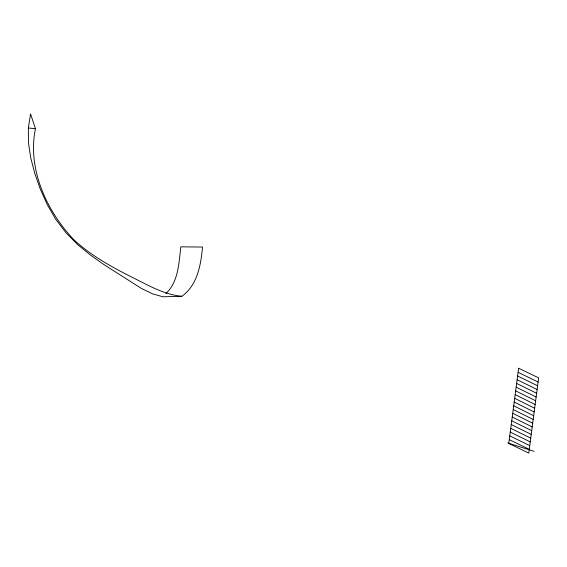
<?xml version="1.0" encoding="UTF-8"?>
<svg xmlns="http://www.w3.org/2000/svg" width="567" height="567" viewBox="0 0 567 567"><rect width="100%" height="100%" fill="white"/><g stroke="black" fill="none" stroke-linecap="round" stroke-linejoin="round"><path stroke-width="0.85" d="M181.809 296.314L162.871 296.775L152.566 293.848L141.339 288.397L104.009 264.619L90.791 255.334L77.913 244.838L65.999 232.782L55.637 219.138L47.082 204.304L40.193 188.854L34.743 173.247L30.717 157.803L28.435 142.678L28.35 128L30.561 113.91L35.43 128.674C27.251 168.853 46.402 210.648 73.639 239.515C90.146 254.994 110.069 265.994 130.07 276.257C146.669 284.358 163.048 294.415 181.809 296.314C197.543 285.123 200.824 264.952 202.554 247.042L180.838 246.843C178.853 262.932 178.541 281.799 165.84 293.635M28.35 128L35.43 128.674M507.798 442.983L534.043 451.318M518.103 372.306L538.104 382.009M509.272 439.652L529.273 449.347M509.768 435.874L529.769 445.612M517.614 376.013L537.601 385.766M510.265 432.097L530.258 441.877M517.132 379.72L537.112 389.522M510.761 428.326L530.747 438.149M516.643 383.441L536.616 393.271M511.25 424.555L531.236 434.414M516.161 387.155L536.127 397.02M515.672 390.876L535.631 400.77M512.235 417.043L532.215 426.951M511.746 420.799L531.726 430.686M515.183 394.597L535.142 404.519M514.687 398.325L534.653 408.268M514.198 402.06L534.171 412.011M513.709 405.795L533.682 415.746M513.213 409.537L533.193 419.488M512.724 413.286L532.704 423.216M518.635 368.217L508.769 443.444L528.784 453.09L538.65 377.863L518.635 368.217"/></g></svg>
